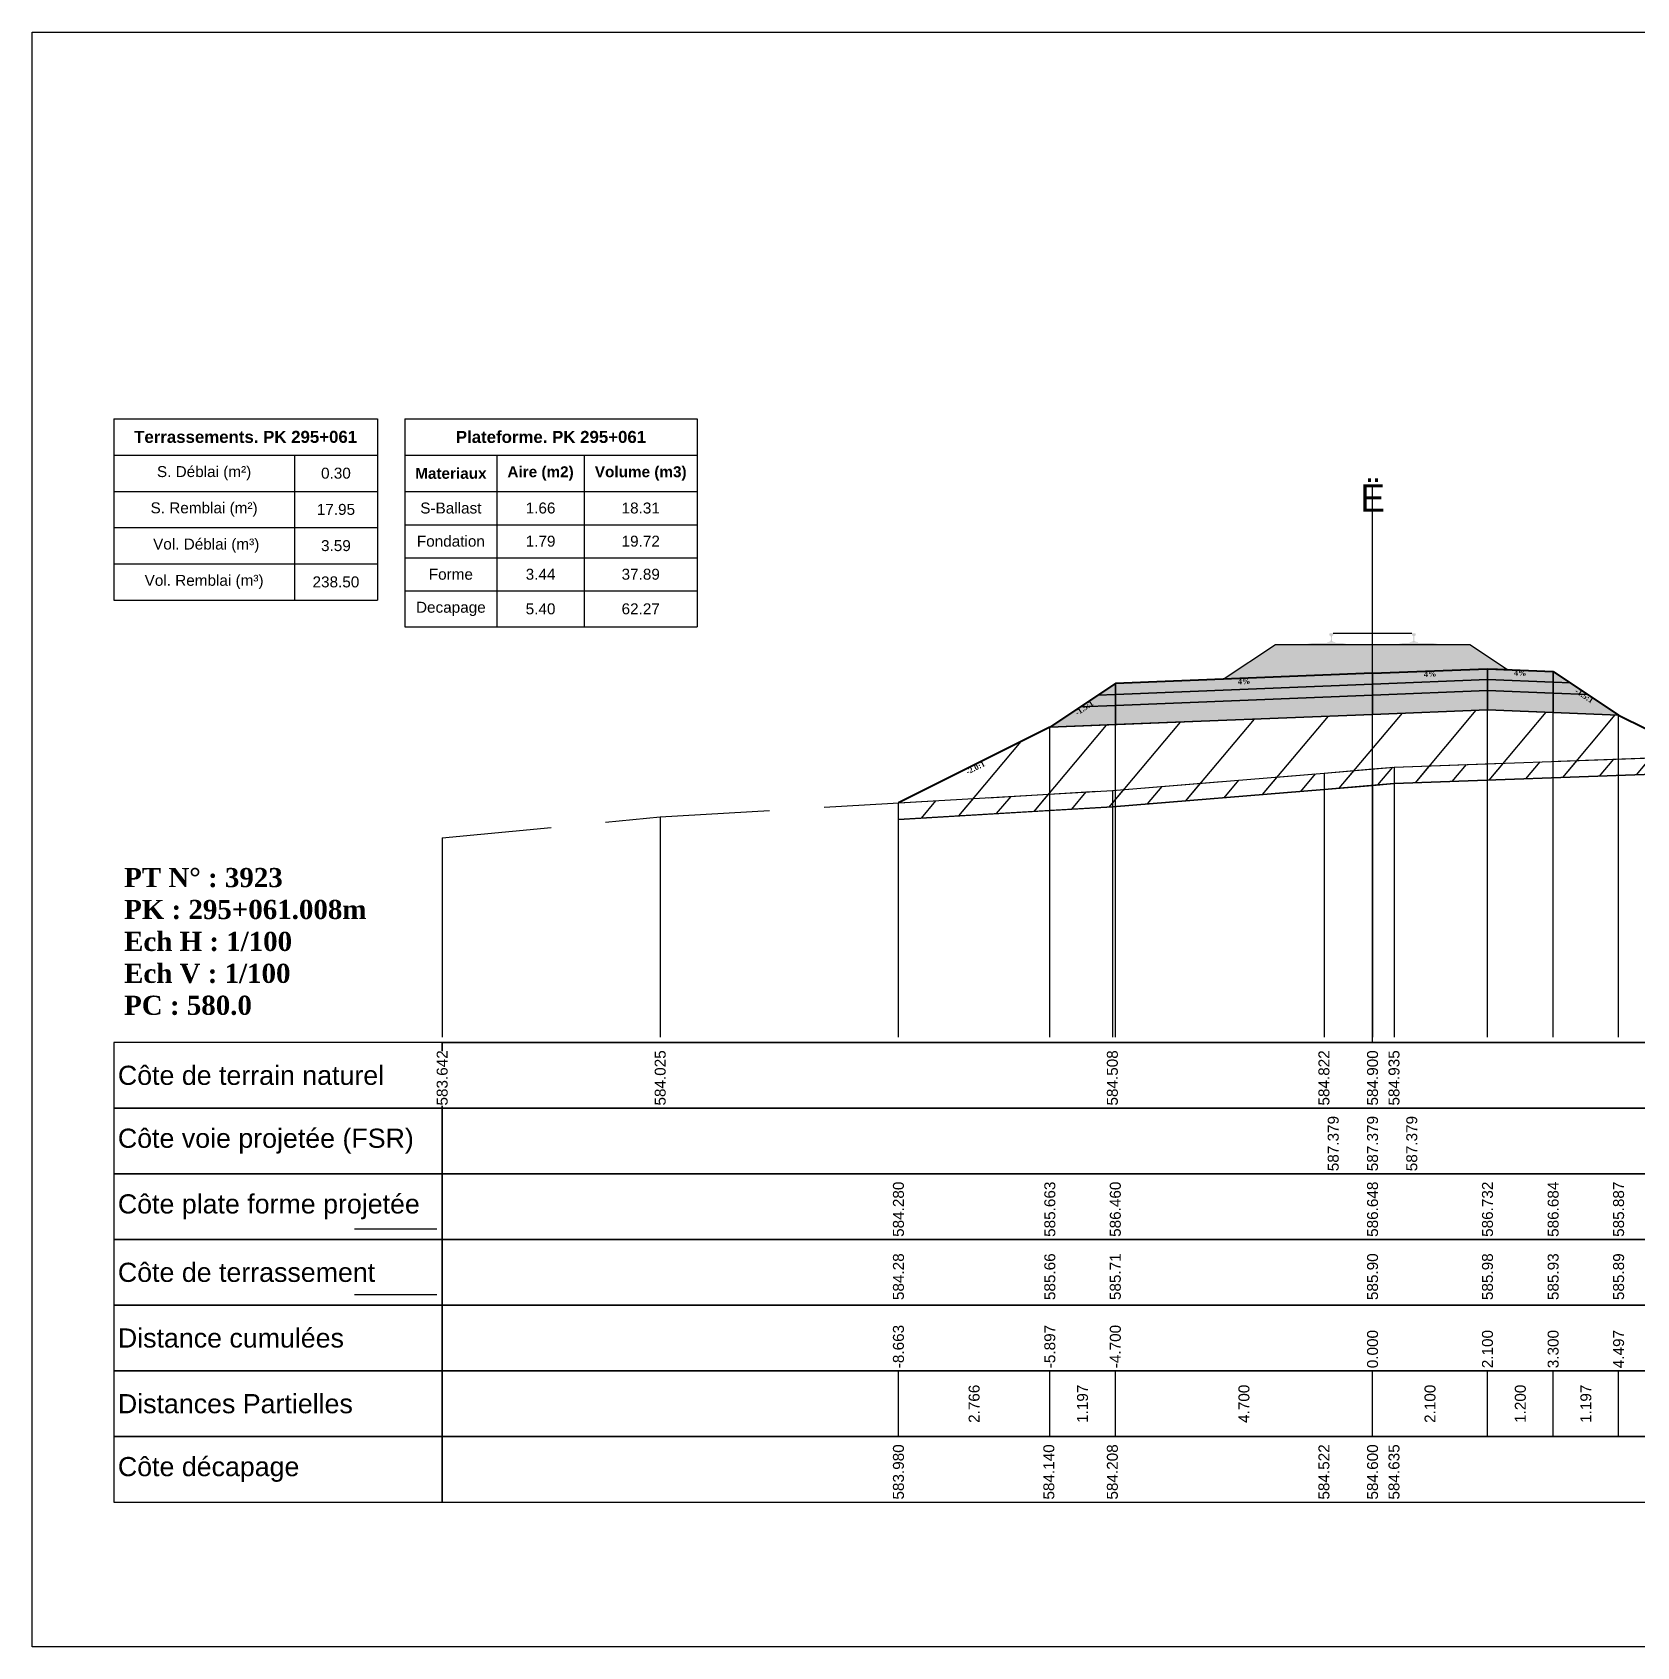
# Model space of a CAD drawing. Header units: millimetres. Extents: x 2762 to 3076, y 916 to 3305.
# Drawn here: x 2873.89 to 2903.21, y 1493.65 to 1523.15 of the extents above; entities that cross this region are included whole.
import ezdxf

# ---------------------------------------------------------------- set-up
doc = ezdxf.new("R2010")
doc.units = ezdxf.units.MM
doc.header["$LTSCALE"] = 2
doc.linetypes.add('CACHE', pattern=[9.525, 6.35, -3.175])
doc.linetypes.add('DASHED', pattern=[0.75, 0.5, -0.25])
for name, color, linetype in [('C-ANNO-TABL', 1, 'Continuous'), ('C-ANNO-TABL-TEXT', 150, 'Continuous'), ('C-ANNO-TABL-TITL', 150, 'Continuous'), ('C-ANNO-TABL-TTBL', 5, 'Continuous'), ('C-ROAD-CORR', 5, 'Continuous'), ('C-ROAD-SCTN', 7, 'Continuous')]:
    doc.layers.add(name, color=color, linetype=linetype)
doc.styles.add('ARIAL', font='arial.ttf')
doc.styles.add('C3D_Etiquette', font='romans.shx')
doc.styles.add('C3D_Profil_Travers', font='romans.shx')
doc.styles.get("Standard").update_dxf_attribs({"font": 'arial.ttf'})

msp = doc.modelspace()

# ---------------------------------------------------------------- hatches: boundary and pattern name
at = {"linetype": 'Continuous', "lineweight": -3}
h = msp.add_hatch(dxfattribs=at)
h.set_pattern_fill('GRAVEL', color=252, scale=0.009, style=0)
h.set_pattern_definition([(228.0128, (2895.811781, 1511.551586), (-1.8288, -2.0574), [0.030755, -3.0447435]), (184.96974, (2895.791207, 1511.528726), (2.743199999, 0.228600013), [0.0527764, -5.2248644]), (132.51045, (2895.738629, 1511.524154), (2.286, -2.5146), [0.0372133, -3.684125]), (267.2737, (2895.649475, 1511.467004), (0.2286, 4.572), [0.0480604, -4.7579794]), (292.83365, (2895.647189, 1511.418998), (-1.143, 2.7432), [0.047127, -4.6655827]), (357.2737, (2895.665477, 1511.375564), (-4.572, 0.2286), [0.0480604, -4.7579794]), (37.69424, (2895.713483, 1511.3732775), (-2.9718, -2.286), [0.0635574, -6.2921804]), (72.25533, (2895.763775, 1511.4121395), (1.6002, 5.0292), [0.0600048, -5.940473]), (121.42957, (2895.782063, 1511.46929), (-1.8288, 2.9718), [0.048223, -4.774099]), (175.23636, (2895.756917, 1511.510438), (2.5146, -0.2286), [0.055054, -2.697654]), (222.39744, (2895.702053, 1511.5150095), (-2.7432, -2.5146), [0.071197, -7.0485095]), (138.81407, (2895.87579, 1511.464718), (-1.6002, 1.3716), [0.0243004, -2.405751]), (171.46923, (2895.857501, 1511.48072), (2.9718, -0.4572), [0.0462314, -4.5769175]), (225, (2895.81178, 1511.48758), (-3e-17, -0.2286), [0.032329, -0.29096]), (203.1986, (2895.79578, 1511.51501), (1.143, 0.4572), [0.01741, -1.723556]), (291.8014, (2895.779777, 1511.50815), (-0.2286, 0.6858), [0.024621, -1.206428]), (30.9638, (2895.78892, 1511.48529), (0.6858, 0.4572), [0.039989, -1.292967]), (161.565, (2895.82321, 1511.505866), (0.4572, -0.2286), [0.028916, -0.693981]), (16.38954, (2895.647189, 1511.508152), (2.286, 0.6858), [0.040508, -4.0102944]), (70.34618, (2895.686051, 1511.519582), (-0.9144, -2.5146), [0.033984, -3.3643994]), (293.1986, (2895.82321, 1511.551586), (-0.4572, 1.143), [0.034819, -1.7061465]), (343.61046, (2895.836927, 1511.519582), (-2.286, 0.6858), [0.040508, -4.0102944]), (339.44395, (2895.64719, 1511.36642), (-1.143, 0.4572), [0.039063, -1.914096]), (294.77514, (2895.683765, 1511.352704), (-1.143, 2.5146), [0.0327305, -3.2403234]), (66.8014, (2895.825497, 1511.322986), (0.4572, 1.143), [0.034819, -1.7061465]), (17.35402, (2895.839213, 1511.35499), (-2.9718, -0.9144), [0.0383204, -3.793714]), (69.44395, (2895.713483, 1511.322986), (-0.4572, -1.143), [0.0195316, -1.933628]), (101.3099, (2895.81178, 1511.322986), (-0.2286, 0.9144), [0.011656, -1.1539795]), (165.9638, (2895.809495, 1511.334416), (0.6858, -0.2286), [0.047127, -0.895415]), (186.009, (2895.763775, 1511.345846), (2.286, 0.2286), [0.043674, -4.323723]), (303.69, (2895.78892, 1511.46472), (-0.2286, 0.4572), [0.032969, -0.79126]), (353.15723, (2895.807209, 1511.4372855), (3.8862, -0.4572), [0.05756, -5.698441]), (60.9454, (2895.86436, 1511.430428), (-0.9144, -1.6002), [0.023536, -2.330045]), (90, (2895.8758, 1511.451), (-0.2286, 0.2286), [0.013716, -0.214884]), (120.25644, (2895.759203, 1511.352704), (0.9144, -1.6002), [0.031758, -3.1440547]), (48.0128, (2895.743201, 1511.380136), (1.8288, 2.0574), [0.06151, -3.0139886]), (0, (2895.78435, 1511.42586), (0.2286, 0.2286), [0.059436, -0.169164]), (325.30485, (2895.843785, 1511.425856), (2.286, -1.6002), [0.036145, -3.5783385]), (254.0546, (2895.873503, 1511.40528), (-0.2286, -0.9144), [0.033285, -1.6309485]), (207.64598, (2895.864359, 1511.373278), (-4.3434, -2.286), [0.054193, -5.365122]), (175.42608, (2895.816353, 1511.3481315), (-2.9718, 0.2286), [0.0573327, -5.675926])])
h.paths.add_polyline_path([(2895.647, 1511.323), (2896.605, 1511.961), (2900.155, 1511.961), (2900.844, 1511.502), (2900.48, 1511.516)])
msp.add_hatch(color=254, dxfattribs=at).paths.add_polyline_path([(2897.162, 1511.78), (2897.162, 1511.965), (2897.277, 1511.986), (2897.625, 1511.986), (2897.625, 1511.991), (2897.551, 1511.991), (2897.551, 1512.001), (2897.552, 1512.002), (2897.554, 1512.003), (2897.555, 1512.003), (2897.575, 1512.005), (2897.578, 1512.005), (2897.581, 1512.007), (2897.609, 1512.017), (2897.612, 1512.018), (2897.613, 1512.019), (2897.614, 1512.021), (2897.615, 1512.025), (2897.616, 1512.032), (2897.617, 1512.041), (2897.618, 1512.052), (2897.618, 1512.075), (2897.617, 1512.091), (2897.617, 1512.098), (2897.616, 1512.104), (2897.615, 1512.108), (2897.615, 1512.11), (2897.614, 1512.114), (2897.613, 1512.115), (2897.612, 1512.117), (2897.611, 1512.118), (2897.61, 1512.119), (2897.594, 1512.124), (2897.592, 1512.126), (2897.591, 1512.127), (2897.59, 1512.128), (2897.59, 1512.131), (2897.59, 1512.149), (2897.591, 1512.153), (2897.592, 1512.156), (2897.594, 1512.158), (2897.596, 1512.16), (2897.599, 1512.161), (2897.6, 1512.161), (2897.604, 1512.162), (2897.608, 1512.163), (2897.611, 1512.163), (2897.615, 1512.163), (2897.62, 1512.163), (2897.623, 1512.163), (2897.626, 1512.163), (2897.63, 1512.163), (2897.633, 1512.163), (2897.637, 1512.163), (2897.642, 1512.163), (2897.645, 1512.163), (2897.649, 1512.162), (2897.653, 1512.161), (2897.654, 1512.161), (2897.656, 1512.16), (2897.659, 1512.158), (2897.661, 1512.156), (2897.662, 1512.153), (2897.662, 1512.149), (2897.662, 1512.131), (2897.662, 1512.128), (2897.662, 1512.127), (2897.661, 1512.126), (2897.659, 1512.124), (2897.643, 1512.119), (2897.642, 1512.118), (2897.64, 1512.117), (2897.639, 1512.115), (2897.639, 1512.114), (2897.638, 1512.11), (2897.637, 1512.108), (2897.637, 1512.104), (2897.636, 1512.098), (2897.635, 1512.091), (2897.635, 1512.075), (2897.635, 1512.052), (2897.636, 1512.041), (2897.637, 1512.032), (2897.638, 1512.025), (2897.639, 1512.021), (2897.64, 1512.019), (2897.641, 1512.018), (2897.643, 1512.017), (2897.672, 1512.007), (2897.675, 1512.005), (2897.678, 1512.005), (2897.698, 1512.003), (2897.699, 1512.003), (2897.7, 1512.002), (2897.701, 1512.001), (2897.701, 1511.991), (2897.627, 1511.991), (2897.627, 1511.986), (2897.831, 1511.986), (2897.963, 1511.955), (2898.797, 1511.955), (2898.928, 1511.986), (2899.132, 1511.986), (2899.132, 1511.991), (2899.058, 1511.991), (2899.058, 1512.001), (2899.059, 1512.002), (2899.061, 1512.003), (2899.062, 1512.003), (2899.082, 1512.005), (2899.085, 1512.005), (2899.088, 1512.007), (2899.116, 1512.017), (2899.119, 1512.018), (2899.12, 1512.019), (2899.121, 1512.021), (2899.122, 1512.025), (2899.123, 1512.032), (2899.124, 1512.041), (2899.125, 1512.052), (2899.125, 1512.075), (2899.124, 1512.091), (2899.124, 1512.098), (2899.123, 1512.104), (2899.122, 1512.108), (2899.122, 1512.11), (2899.121, 1512.114), (2899.12, 1512.115), (2899.119, 1512.117), (2899.118, 1512.118), (2899.117, 1512.119), (2899.101, 1512.124), (2899.099, 1512.126), (2899.098, 1512.127), (2899.097, 1512.128), (2899.097, 1512.131), (2899.097, 1512.149), (2899.098, 1512.153), (2899.099, 1512.156), (2899.101, 1512.158), (2899.103, 1512.16), (2899.106, 1512.161), (2899.107, 1512.161), (2899.111, 1512.162), (2899.115, 1512.163), (2899.118, 1512.163), (2899.122, 1512.163), (2899.127, 1512.163), (2899.13, 1512.163), (2899.133, 1512.163), (2899.137, 1512.163), (2899.14, 1512.163), (2899.144, 1512.163), (2899.149, 1512.163), (2899.152, 1512.163), (2899.156, 1512.162), (2899.16, 1512.161), (2899.161, 1512.161), (2899.163, 1512.16), (2899.166, 1512.158), (2899.168, 1512.156), (2899.169, 1512.153), (2899.169, 1512.149), (2899.169, 1512.131), (2899.169, 1512.128), (2899.169, 1512.127), (2899.168, 1512.126), (2899.166, 1512.124), (2899.15, 1512.119), (2899.149, 1512.118), (2899.147, 1512.117), (2899.146, 1512.115), (2899.146, 1512.114), (2899.145, 1512.11), (2899.144, 1512.108), (2899.144, 1512.104), (2899.143, 1512.098), (2899.142, 1512.091), (2899.142, 1512.075), (2899.142, 1512.052), (2899.143, 1512.041), (2899.144, 1512.032), (2899.145, 1512.025), (2899.146, 1512.021), (2899.147, 1512.019), (2899.148, 1512.018), (2899.15, 1512.017), (2899.179, 1512.007), (2899.182, 1512.005), (2899.185, 1512.005), (2899.205, 1512.003), (2899.206, 1512.003), (2899.207, 1512.002), (2899.208, 1512.001), (2899.208, 1511.991), (2899.134, 1511.991), (2899.134, 1511.986), (2899.482, 1511.986), (2899.597, 1511.965), (2899.597, 1511.78)])
h = msp.add_hatch(color=30, dxfattribs=at)
h.paths.add_polyline_path([(2901.68, 1511.068), (2901.68, 1511.268), (2901.999, 1511.256), (2902.318, 1511.043)])
h.paths.add_polyline_path([(2900.48, 1511.116), (2900.48, 1511.316), (2901.68, 1511.268), (2901.68, 1511.068)])
h.paths.add_polyline_path([(2898.38, 1511.032), (2898.38, 1511.232), (2900.48, 1511.316), (2900.48, 1511.116)])
h.paths.add_polyline_path([(2893.68, 1510.844), (2893.68, 1511.044), (2898.38, 1511.232), (2898.38, 1511.032)])
h.paths.add_polyline_path([(2893.041, 1510.819), (2893.36, 1511.032), (2893.68, 1511.044), (2893.68, 1510.844)])
h = msp.add_hatch(color=11, dxfattribs=at)
h.paths.add_polyline_path([(2901.68, 1511.268), (2901.68, 1511.468), (2901.999, 1511.256)])
h.paths.add_polyline_path([(2900.48, 1511.316), (2900.48, 1511.516), (2901.68, 1511.468), (2901.68, 1511.268)])
h.paths.add_polyline_path([(2898.38, 1511.232), (2898.38, 1511.432), (2900.48, 1511.516), (2900.48, 1511.316)])
h.paths.add_polyline_path([(2893.68, 1511.044), (2893.68, 1511.244), (2898.38, 1511.432), (2898.38, 1511.232)])
h.paths.add_polyline_path([(2893.36, 1511.032), (2893.68, 1511.244), (2893.68, 1511.044)])
h = msp.add_hatch(color=83, dxfattribs=at)
h.paths.add_polyline_path([(2901.68, 1510.718), (2901.68, 1511.068), (2902.318, 1511.043), (2902.876, 1510.67)])
h.paths.add_polyline_path([(2900.48, 1510.766), (2900.48, 1511.116), (2901.68, 1511.068), (2901.68, 1510.718)])
h.paths.add_polyline_path([(2898.38, 1510.682), (2898.38, 1511.032), (2900.48, 1511.116), (2900.48, 1510.766)])
h.paths.add_polyline_path([(2893.68, 1510.494), (2893.68, 1510.844), (2898.38, 1511.032), (2898.38, 1510.682)])
h.paths.add_polyline_path([(2892.483, 1510.446), (2893.041, 1510.819), (2893.68, 1510.844), (2893.68, 1510.494)])
h = msp.add_hatch(dxfattribs=at)
h.set_pattern_fill('_U', color=3, angle=50, style=0, pattern_type=0)
h.set_pattern_definition([(50, (2907.255, 1509.7428), (-0.766044, 0.64279), [])])
h.paths.add_polyline_path([(2907.255, 1509.743), (2907.374, 1509.862), (2907.674, 1509.874), (2907.722, 1510.065), (2907.722, 1509.765)])
h.paths.add_polyline_path([(2889.717, 1508.763), (2889.717, 1509.063), (2892.483, 1510.446), (2900.48, 1510.766), (2902.876, 1510.67), (2904.374, 1509.922), (2905.874, 1509.862), (2906.05, 1509.686), (2905.735, 1509.671), (2904.374, 1509.622), (2904.122, 1509.613), (2898.772, 1509.419), (2897.492, 1509.306), (2893.626, 1508.992)])
h = msp.add_hatch(dxfattribs=at)
h.set_pattern_fill('_U', color=150, scale=0.5, angle=50, style=0, pattern_type=0)
h.set_pattern_definition([(50, (2907.25496, 1509.74283), (-0.383022, 0.321394), [])])
h.paths.add_polyline_path([(2907.255, 1509.743), (2907.374, 1509.862), (2907.674, 1509.874), (2907.722, 1510.065), (2907.722, 1509.765)])
h.paths.add_polyline_path([(2904.374, 1509.922), (2905.735, 1509.971), (2907.722, 1510.065), (2907.674, 1509.874), (2907.374, 1509.862), (2907.255, 1509.743), (2906.05, 1509.686), (2905.874, 1509.862)])
h.paths.add_polyline_path([(2889.717, 1508.763), (2889.717, 1509.063), (2893.626, 1509.292), (2897.492, 1509.606), (2898.772, 1509.719), (2904.374, 1509.922), (2905.874, 1509.862), (2906.05, 1509.686), (2905.735, 1509.671), (2904.374, 1509.622), (2904.122, 1509.613), (2898.772, 1509.419), (2897.492, 1509.306), (2893.626, 1508.992)])

# ---------------------------------------------------------------- linework, layer by layer
at = {"color": 7, "linetype": 'Continuous', "lineweight": -3}
for p, q in [((2898.38, 1504.684), (2898.38, 1514.884)), ((2881.379, 1504.684), (2915.381, 1504.684)), ((2889.717, 1497.484), (2889.717, 1498.684)), ((2892.483, 1497.484), (2892.483, 1498.684)), ((2892.483, 1497.484), (2892.483, 1498.684)), ((2893.68, 1497.484), (2893.68, 1498.684)), ((2893.68, 1497.484), (2893.68, 1498.684)), ((2898.38, 1497.484), (2898.38, 1498.684)), ((2898.38, 1497.484), (2898.38, 1498.684)), ((2900.48, 1497.484), (2900.48, 1498.684)), ((2900.48, 1497.484), (2900.48, 1498.684)), ((2901.68, 1497.484), (2901.68, 1498.684)), ((2901.68, 1497.484), (2901.68, 1498.684)), ((2902.876, 1497.484), (2902.876, 1498.684)), ((2902.876, 1497.484), (2902.876, 1498.684))]:
    msp.add_line(p, q, dxfattribs=at)
at = {"color": 251, "linetype": 'Continuous', "lineweight": -3}
for p, q in [((2895.647, 1511.323), (2896.605, 1511.961)), ((2896.605, 1511.961), (2900.155, 1511.961)), ((2900.155, 1511.961), (2900.844, 1511.502)), ((2893.68, 1511.244), (2898.38, 1511.432)), ((2900.48, 1511.516), (2895.647, 1511.323)), ((2898.38, 1511.432), (2900.48, 1511.516)), ((2898.38, 1511.232), (2898.38, 1511.432)), ((2898.38, 1511.432), (2898.38, 1511.232)), ((2900.48, 1511.316), (2898.38, 1511.232)), ((2900.844, 1511.502), (2900.48, 1511.516)), ((2900.48, 1511.316), (2900.48, 1511.516)), ((2900.48, 1511.516), (2901.68, 1511.468)), ((2900.48, 1511.516), (2900.48, 1511.316)), ((2901.68, 1511.268), (2900.48, 1511.316)), ((2901.68, 1511.268), (2901.68, 1511.468)), ((2901.68, 1511.468), (2901.999, 1511.256)), ((2901.68, 1511.468), (2901.68, 1511.268)), ((2893.36, 1511.032), (2893.68, 1511.244)), ((2893.68, 1511.044), (2893.36, 1511.032)), ((2893.68, 1511.044), (2893.68, 1511.244)), ((2893.68, 1511.244), (2893.68, 1511.044)), ((2898.38, 1511.232), (2893.68, 1511.044)), ((2901.999, 1511.256), (2901.68, 1511.268))]:
    msp.add_line(p, q, dxfattribs=at)
at = {"color": 53, "linetype": 'Continuous', "lineweight": -3}
for p, q in [((2898.38, 1511.232), (2900.48, 1511.316)), ((2900.48, 1511.116), (2900.48, 1511.316)), ((2900.48, 1511.316), (2901.68, 1511.268)), ((2900.48, 1511.316), (2900.48, 1511.116)), ((2893.041, 1510.819), (2893.36, 1511.032)), ((2893.36, 1511.032), (2893.68, 1511.044)), ((2893.68, 1511.044), (2898.38, 1511.232)), ((2893.68, 1510.844), (2893.68, 1511.044)), ((2893.68, 1511.044), (2893.68, 1510.844)), ((2898.38, 1511.032), (2893.68, 1510.844)), ((2893.68, 1510.844), (2898.38, 1511.032)), ((2898.38, 1511.032), (2898.38, 1511.232)), ((2898.38, 1511.232), (2898.38, 1511.032)), ((2900.48, 1511.116), (2898.38, 1511.032)), ((2898.38, 1511.032), (2900.48, 1511.116)), ((2898.38, 1510.682), (2898.38, 1511.032)), ((2898.38, 1511.032), (2898.38, 1510.682)), ((2901.68, 1511.068), (2900.48, 1511.116)), ((2900.48, 1510.766), (2900.48, 1511.116)), ((2900.48, 1511.116), (2901.68, 1511.068)), ((2900.48, 1511.116), (2900.48, 1510.766)), ((2901.68, 1511.068), (2901.68, 1511.268)), ((2901.68, 1511.268), (2901.999, 1511.256)), ((2901.68, 1511.268), (2901.68, 1511.068)), ((2902.318, 1511.043), (2901.68, 1511.068)), ((2901.68, 1510.718), (2901.68, 1511.068)), ((2901.68, 1511.068), (2902.318, 1511.043)), ((2901.68, 1511.068), (2901.68, 1510.718)), ((2901.999, 1511.256), (2902.318, 1511.043)), ((2902.318, 1511.043), (2902.876, 1510.67)), ((2892.483, 1510.446), (2893.041, 1510.819)), ((2893.68, 1510.844), (2893.041, 1510.819)), ((2893.041, 1510.819), (2893.68, 1510.844)), ((2893.68, 1510.494), (2893.68, 1510.844)), ((2893.68, 1510.844), (2893.68, 1510.494)), ((2900.48, 1510.766), (2898.38, 1510.682)), ((2901.68, 1510.718), (2900.48, 1510.766)), ((2902.876, 1510.67), (2901.68, 1510.718)), ((2893.68, 1510.494), (2892.483, 1510.446)), ((2898.38, 1510.682), (2893.68, 1510.494))]:
    msp.add_line(p, q, dxfattribs=at)
at = {"color": 253, "linetype": 'Continuous', "lineweight": -3}
for p, q in [((2892.483, 1510.446), (2900.48, 1510.766)), ((2900.48, 1510.766), (2902.876, 1510.67)), ((2889.717, 1509.063), (2892.483, 1510.446)), ((2902.876, 1510.67), (2904.374, 1509.922)), ((2898.772, 1509.719), (2904.374, 1509.922)), ((2893.626, 1509.292), (2897.492, 1509.606)), ((2897.492, 1509.606), (2898.772, 1509.719)), ((2904.122, 1509.613), (2898.772, 1509.419)), ((2904.122, 1509.613), (2898.772, 1509.419)), ((2889.717, 1509.063), (2893.626, 1509.292)), ((2897.492, 1509.306), (2893.626, 1508.992)), ((2897.492, 1509.306), (2893.626, 1508.992)), ((2898.772, 1509.419), (2897.492, 1509.306)), ((2898.772, 1509.419), (2897.492, 1509.306)), ((2889.717, 1508.763), (2889.717, 1509.063)), ((2889.717, 1508.763), (2889.717, 1509.063)), ((2893.626, 1508.992), (2889.717, 1508.763)), ((2893.626, 1508.992), (2889.717, 1508.763))]:
    msp.add_line(p, q, dxfattribs=at)
at = {"color": 8, "linetype": 'CACHE', "lineweight": -3}
for p, q in [((2900.48, 1504.784), (2900.48, 1510.766)), ((2901.68, 1504.784), (2901.68, 1510.718)), ((2892.483, 1504.784), (2892.483, 1510.446)), ((2893.68, 1504.784), (2893.68, 1510.494)), ((2898.38, 1504.784), (2898.38, 1510.682)), ((2898.38, 1504.784), (2898.38, 1510.682)), ((2902.876, 1504.784), (2902.876, 1510.67)), ((2889.717, 1504.784), (2889.717, 1509.063))]:
    msp.add_line(p, q, dxfattribs=at)
at = {"color": 105, "linetype": 'DASHED', "lineweight": -3, "ltscale": 2}
for p, q in [((2898.772, 1509.719), (2905.735, 1509.971)), ((2893.626, 1509.292), (2897.492, 1509.606)), ((2897.492, 1509.606), (2898.38, 1509.684)), ((2898.38, 1509.684), (2898.772, 1509.719)), ((2885.364, 1508.809), (2893.626, 1509.292)), ((2881.38, 1508.425), (2885.364, 1508.809))]:
    msp.add_line(p, q, dxfattribs=at)
at = {"color": 98, "linetype": 'CACHE', "lineweight": -3}
for p, q in [((2897.492, 1509.606), (2897.492, 1504.784)), ((2898.38, 1509.684), (2898.38, 1504.784)), ((2898.772, 1509.719), (2898.772, 1504.784)), ((2893.626, 1509.292), (2893.626, 1504.784)), ((2885.364, 1508.809), (2885.364, 1504.784)), ((2881.38, 1508.425), (2881.38, 1504.784))]:
    msp.add_line(p, q, dxfattribs=at)
at = {"color": 6, "linetype": 'Continuous', "lineweight": -3}
for p, q in [((2898.772, 1509.419), (2904.122, 1509.613)), ((2893.626, 1508.992), (2897.492, 1509.306)), ((2897.492, 1509.306), (2898.38, 1509.384)), ((2898.38, 1509.384), (2898.772, 1509.419)), ((2892.465, 1508.924), (2893.626, 1508.992)), ((2889.717, 1508.763), (2892.465, 1508.924))]:
    msp.add_line(p, q, dxfattribs=at)
at = {"color": 154, "linetype": 'Continuous', "lineweight": -3}
msp.add_line((2879.779, 1501.284), (2881.279, 1501.284), dxfattribs=at)
at = {"color": 1, "linetype": 'Continuous', "lineweight": -3}
msp.add_line((2879.779, 1500.084), (2881.279, 1500.084), dxfattribs=at)
at = {"color": 7, "linetype": 'Continuous', "lineweight": -3}
for points in [[(2881.379, 1503.484), (2881.379, 1504.684), (2875.379, 1504.684), (2875.379, 1503.484)], [(2881.379, 1503.484), (2915.381, 1503.484), (2915.381, 1504.684), (2881.379, 1504.684)], [(2881.379, 1502.284), (2881.379, 1503.484), (2875.379, 1503.484), (2875.379, 1502.284)], [(2881.379, 1502.284), (2915.381, 1502.284), (2915.381, 1503.484), (2881.379, 1503.484)], [(2881.379, 1501.084), (2881.379, 1502.284), (2875.379, 1502.284), (2875.379, 1501.084)], [(2881.379, 1501.084), (2915.381, 1501.084), (2915.381, 1502.284), (2881.379, 1502.284)], [(2881.379, 1499.884), (2881.379, 1501.084), (2875.379, 1501.084), (2875.379, 1499.884)], [(2881.379, 1499.884), (2915.381, 1499.884), (2915.381, 1501.084), (2881.379, 1501.084)], [(2881.379, 1498.684), (2881.379, 1499.884), (2875.379, 1499.884), (2875.379, 1498.684)], [(2881.379, 1498.684), (2915.381, 1498.684), (2915.381, 1499.884), (2881.379, 1499.884)], [(2881.379, 1497.484), (2881.379, 1498.684), (2875.379, 1498.684), (2875.379, 1497.484)], [(2881.379, 1497.484), (2915.381, 1497.484), (2915.381, 1498.684), (2881.379, 1498.684)], [(2881.379, 1496.284), (2881.379, 1497.484), (2875.379, 1497.484), (2875.379, 1496.284)], [(2881.379, 1496.284), (2915.381, 1496.284), (2915.381, 1497.484), (2881.379, 1497.484)]]:
    msp.add_3dface(points, dxfattribs=at)
at = {"layer": 'C-ANNO-TABL', "color": 7, "linetype": 'Continuous', "lineweight": -3}
for p, q in [((2875.379, 1515.419), (2878.679, 1515.419)), ((2878.679, 1515.419), (2880.197, 1515.419)), ((2878.679, 1515.419), (2878.679, 1514.757)), ((2880.697, 1515.416), (2882.379, 1515.416)), ((2882.379, 1515.416), (2883.976, 1515.416)), ((2882.379, 1515.416), (2882.379, 1514.754)), ((2883.976, 1515.416), (2886.038, 1515.416)), ((2883.976, 1515.416), (2883.976, 1514.754)), ((2875.379, 1514.757), (2878.679, 1514.757)), ((2878.679, 1514.757), (2880.197, 1514.757)), ((2878.679, 1514.757), (2878.679, 1514.095)), ((2880.697, 1514.754), (2882.379, 1514.754)), ((2882.379, 1514.754), (2883.976, 1514.754)), ((2882.379, 1514.754), (2882.379, 1514.147)), ((2883.976, 1514.754), (2886.038, 1514.754)), ((2883.976, 1514.754), (2883.976, 1514.147)), ((2875.379, 1514.095), (2878.679, 1514.095)), ((2878.679, 1514.095), (2880.197, 1514.095)), ((2878.679, 1514.095), (2878.679, 1513.432)), ((2880.697, 1514.147), (2882.379, 1514.147)), ((2882.379, 1514.147), (2883.976, 1514.147)), ((2882.379, 1514.147), (2882.379, 1513.543)), ((2883.976, 1514.147), (2886.038, 1514.147)), ((2883.976, 1514.147), (2883.976, 1513.543)), ((2875.379, 1513.432), (2878.679, 1513.432)), ((2878.679, 1513.432), (2880.197, 1513.432)), ((2878.679, 1513.432), (2878.679, 1512.77)), ((2880.697, 1513.543), (2882.379, 1513.543)), ((2882.379, 1513.543), (2883.976, 1513.543)), ((2882.379, 1513.543), (2882.379, 1512.939)), ((2883.976, 1513.543), (2886.038, 1513.543)), ((2883.976, 1513.543), (2883.976, 1512.939)), ((2880.697, 1512.939), (2882.379, 1512.939)), ((2882.379, 1512.939), (2883.976, 1512.939)), ((2882.379, 1512.939), (2882.379, 1512.28)), ((2883.976, 1512.939), (2886.038, 1512.939)), ((2883.976, 1512.939), (2883.976, 1512.28))]:
    msp.add_line(p, q, dxfattribs=at)
at = {"layer": 'C-ANNO-TABL-TTBL', "color": 7, "linetype": 'Continuous', "lineweight": -3}
for p, q in [((2875.379, 1516.084), (2880.197, 1516.084)), ((2875.379, 1516.084), (2875.379, 1515.419)), ((2880.197, 1516.084), (2880.197, 1515.419)), ((2880.697, 1516.084), (2886.038, 1516.084)), ((2880.697, 1516.084), (2880.697, 1515.416)), ((2886.038, 1516.084), (2886.038, 1515.416)), ((2875.379, 1515.419), (2875.379, 1514.757)), ((2880.197, 1515.419), (2880.197, 1514.757)), ((2880.697, 1515.416), (2880.697, 1514.754)), ((2886.038, 1515.416), (2886.038, 1514.754)), ((2875.379, 1514.757), (2875.379, 1514.095)), ((2880.197, 1514.757), (2880.197, 1514.095)), ((2880.697, 1514.754), (2880.697, 1514.147)), ((2886.038, 1514.754), (2886.038, 1514.147)), ((2875.379, 1514.095), (2875.379, 1513.432)), ((2880.197, 1514.095), (2880.197, 1513.432)), ((2880.697, 1514.147), (2880.697, 1513.543)), ((2886.038, 1514.147), (2886.038, 1513.543)), ((2875.379, 1513.432), (2875.379, 1512.77)), ((2880.197, 1513.432), (2880.197, 1512.77)), ((2880.697, 1513.543), (2880.697, 1512.939)), ((2886.038, 1513.543), (2886.038, 1512.939)), ((2875.379, 1512.77), (2878.679, 1512.77)), ((2878.679, 1512.77), (2880.197, 1512.77)), ((2880.697, 1512.939), (2880.697, 1512.28)), ((2886.038, 1512.939), (2886.038, 1512.28)), ((2880.697, 1512.28), (2882.379, 1512.28)), ((2882.379, 1512.28), (2883.976, 1512.28)), ((2883.976, 1512.28), (2886.038, 1512.28))]:
    msp.add_line(p, q, dxfattribs=at)
at = {"layer": 'C-ROAD-CORR', "color": 1, "linetype": 'Continuous', "lineweight": 40}
for p, q in [((2898.38, 1511.432), (2893.68, 1511.244)), ((2898.38, 1511.432), (2900.48, 1511.516)), ((2900.48, 1511.516), (2901.68, 1511.468)), ((2901.68, 1511.468), (2902.876, 1510.67)), ((2893.68, 1511.244), (2892.483, 1510.446)), ((2892.483, 1510.446), (2889.717, 1509.063)), ((2902.876, 1510.67), (2904.374, 1509.922))]:
    msp.add_line(p, q, dxfattribs=at)
at = {"layer": 'C-ROAD-CORR', "color": 102, "linetype": 'Continuous', "lineweight": -3, "ltscale": 0.5}
for p, q in [((2898.38, 1510.682), (2900.48, 1510.766)), ((2900.48, 1510.766), (2901.68, 1510.718)), ((2901.68, 1510.718), (2902.876, 1510.67)), ((2893.68, 1510.494), (2892.483, 1510.446)), ((2898.38, 1510.682), (2893.68, 1510.494))]:
    msp.add_line(p, q, dxfattribs=at)
at = {"layer": 'C-ROAD-SCTN', "color": 140, "linetype": 'Continuous', "lineweight": -3}
for p, q in [((2895.647, 1511.323), (2896.605, 1511.961)), ((2896.605, 1511.961), (2896.648, 1511.961)), ((2896.648, 1511.961), (2898.38, 1511.961)), ((2898.38, 1511.961), (2900.111, 1511.961)), ((2900.111, 1511.961), (2900.155, 1511.961)), ((2900.155, 1511.961), (2900.844, 1511.502))]:
    msp.add_line(p, q, dxfattribs=at)
at = {"layer": 'C-ROAD-SCTN', "color": 154, "linetype": 'Continuous', "lineweight": -3}
for p, q in [((2897.662, 1512.163), (2898.38, 1512.163)), ((2898.38, 1512.163), (2899.097, 1512.163)), ((2893.68, 1511.244), (2898.38, 1511.432)), ((2898.38, 1511.432), (2900.48, 1511.516)), ((2900.48, 1511.516), (2901.68, 1511.468)), ((2901.68, 1511.468), (2902.876, 1510.67)), ((2892.483, 1510.446), (2893.68, 1511.244)), ((2889.717, 1509.063), (2892.483, 1510.446)), ((2902.876, 1510.67), (2904.374, 1509.922))]:
    msp.add_line(p, q, dxfattribs=at)
at = {"layer": 'C-ROAD-SCTN', "color": 1, "linetype": 'Continuous', "lineweight": -3}
for p, q in [((2898.38, 1510.682), (2900.48, 1510.766)), ((2900.48, 1510.766), (2901.68, 1510.718)), ((2901.68, 1510.718), (2902.876, 1510.67)), ((2889.717, 1509.063), (2892.483, 1510.446)), ((2892.483, 1510.446), (2893.68, 1510.494)), ((2893.68, 1510.494), (2898.38, 1510.682)), ((2902.876, 1510.67), (2904.374, 1509.922))]:
    msp.add_line(p, q, dxfattribs=at)

# ---------------------------------------------------------------- texts
at = {"color": 7, "linetype": 'Continuous', "lineweight": -3}
for s, insert, char_height, attachment_point, style in [('{\\fWingdings|b0|i0|c2|p0;Ë}', (2898.38, 1514.384), 0.5, 8, 'C3D_Profil_Travers'), ('{\\fTimes New Roman|b1|i0|c0|p18;PT N° : 3923\\PPK : 295+061.008m\\PEch H : 1/100\\PEch V : 1/100\\PPC : 580.0}', (2875.568, 1505.184), 0.35, 7, 'C3D_Profil_Travers'), ('{\\fArial|b0|i0|c0|p34;Côte de terrain naturel}', (2875.454, 1504.084), 0.35, 4, 'C3D_Etiquette'), ('{\\fArial|b0|i0|c0|p34;Côte plate forme projetée}', (2875.454, 1501.684), 0.35, 4, 'C3D_Etiquette'), ('{\\fArial|b0|i0|c0|p34;Côte de terrassement}', (2875.454, 1500.484), 0.35, 4, 'C3D_Etiquette'), ('{\\fArial|b0|i0|c0|p34;Distance cumulées}', (2875.454, 1499.284), 0.35, 4, 'C3D_Etiquette'), ('{\\fArial|b0|i0|c0|p34;Distances Partielles}', (2875.454, 1498.084), 0.35, 4, 'C3D_Etiquette'), ('{\\fArial|b0|i0|c0|p34;Côte décapage}', (2875.454, 1496.884), 0.35, 4, 'C3D_Etiquette')]:
    msp.add_mtext(s, dxfattribs=dict(at, insert=insert, char_height=char_height, attachment_point=attachment_point, style=style))
at = {"color": 7, "linetype": 'Continuous', "lineweight": -3, "char_height": 0.1, "attachment_point": 2, "style": 'C3D_Etiquette'}
for s, insert, width, rotation in [('{\\fTimes New Roman|b1|i0|c0|p18;4%}', (2896.03, 1511.334), 0.42071, 2.2906), ('{\\fTimes New Roman|b1|i0|c0|p18;4%}', (2899.43, 1511.47), 0.37094, 2.2906), ('{\\fTimes New Roman|b1|i0|c0|p18;4%}', (2901.079, 1511.488), 0.42071, 357.7094), ('{\\fTimes New Roman|b1|i0|c0|p18;-1.5:1}', (2902.276, 1511.066), 0.34598, 326.3099), ('{\\fTimes New Roman|b1|i0|c0|p18;-1.5:1}', (2893.083, 1510.842), 0.34598, 33.6901), ('{\\fTimes New Roman|b1|i0|c0|p18;-2.0:1}', (2891.102, 1509.751), 0.34598, 26.5651)]:
    msp.add_mtext(s, dxfattribs=dict(at, insert=insert, width=width, rotation=rotation))
at = {"color": 7, "linetype": 'Continuous', "lineweight": -3, "insert": (2875.454, 1502.884), "char_height": 0.35, "attachment_point": 4}
msp.add_mtext('{\\fArial|b0|i0|c0|p34;Côte voie projetée (FSR)}', dxfattribs=at)
at = {"color": 7, "linetype": 'Continuous', "lineweight": -3, "char_height": 0.2, "rotation": 90, "style": 'C3D_Profil_Travers'}
for s, insert, attachment_point in [('{\\fArial|b0|i0|c0|p34;584.28}', (2889.717, 1499.979), 4), ('{\\fArial|b0|i0|c0|p34;585.66}', (2892.483, 1499.979), 4), ('{\\fArial|b0|i0|c0|p34;585.71}', (2893.68, 1499.979), 4), ('{\\fArial|b0|i0|c0|p34;585.90}', (2898.38, 1499.979), 4), ('{\\fArial|b0|i0|c0|p34;585.98}', (2900.48, 1499.979), 4), ('{\\fArial|b0|i0|c0|p34;585.93}', (2901.68, 1499.979), 4), ('{\\fArial|b0|i0|c0|p34;585.89}', (2902.876, 1499.979), 4), ('{\\fArial|b0|i0|c0|p34;2.766}', (2891.1, 1498.084), 5), ('{\\fArial|b0|i0|c0|p34;1.197}', (2893.081, 1498.084), 5), ('{\\fArial|b0|i0|c0|p34;4.700}', (2896.03, 1498.084), 5), ('{\\fArial|b0|i0|c0|p34;2.100}', (2899.43, 1498.084), 5), ('{\\fArial|b0|i0|c0|p34;1.200}', (2901.08, 1498.084), 5), ('{\\fArial|b0|i0|c0|p34;1.197}', (2902.278, 1498.084), 5)]:
    msp.add_mtext(s, dxfattribs=dict(at, insert=insert, attachment_point=attachment_point))
at = {"layer": 'C-ANNO-TABL-TEXT', "color": 7, "linetype": 'Continuous', "lineweight": -3, "char_height": 0.2, "attachment_point": 5, "style": 'ARIAL'}
for s, insert in [('{\\fArial|b0|i0|c0|p34;\\C7;0.30}', (2879.438, 1515.088)), ('{\\fArial|b0|i0|c0|p34;\\C7;17.95}', (2879.438, 1514.426)), ('{\\fArial|b0|i0|c0|p34;\\C7;S-Ballast}', (2881.538, 1514.451)), ('{\\fArial|b0|i0|c0|p34;\\C7;1.66}', (2883.177, 1514.451)), ('{\\C18;\\c0;18.31}', (2885.007, 1514.451)), ('{\\fArial|b0|i0|c0|p34;\\C7;Fondation}', (2881.538, 1513.845)), ('{\\fArial|b0|i0|c0|p34;\\C7;1.79}', (2883.177, 1513.845)), ('{\\C18;\\c0;19.72}', (2885.007, 1513.845)), ('{\\fArial|b0|i0|c0|p34;\\C7;3.59}', (2879.438, 1513.764)), ('{\\fArial|b0|i0|c0|p34;\\C7;238.50}', (2879.438, 1513.101)), ('{\\fArial|b0|i0|c0|p34;\\C7;Forme}', (2881.538, 1513.241)), ('{\\fArial|b0|i0|c0|p34;\\C7;3.44}', (2883.177, 1513.241)), ('{\\C18;\\c0;37.89}', (2885.007, 1513.241)), ('{\\fArial|b0|i0|c0|p34;\\C7;Decapage}', (2881.538, 1512.609)), ('{\\fArial|b0|i0|c0|p34;\\C7;5.40}', (2883.177, 1512.609)), ('{\\C18;\\c0;62.27}', (2885.007, 1512.609))]:
    msp.add_mtext(s, dxfattribs=dict(at, insert=insert))
at = {"layer": 'C-ANNO-TABL-TITL', "color": 7, "linetype": 'Continuous', "lineweight": -3, "attachment_point": 5, "style": 'ARIAL'}
for s, insert, char_height in [('{\\fArial|b1|i0|c0|p34;\\C7;Terrassements. PK 295+061}', (2877.788, 1515.751), 0.22), ('{\\fArial|b1|i0|c0|p34;\\C18;\\c0;Plateforme. PK 295+061}', (2883.367, 1515.75), 0.22), ('{\\fArial|b0|i0|c0|p34;\\C7;S. Déblai (m²) }', (2877.029, 1515.088), 0.2), ('{\\fArial|b1|i0|c0|p34;\\C7;Materiaux   }', (2881.538, 1515.085), 0.2), ('{\\fArial|b1|i0|c0|p34;\\C7;Aire (m2)}', (2883.177, 1515.085), 0.2), ('{\\fArial|b1|i0|c0|p34;\\C7;Volume (m3)}', (2885.007, 1515.085), 0.2), ('{\\fArial|b0|i0|c0|p34;\\C7;S. Remblai (m²) }', (2877.029, 1514.426), 0.2), ('{\\fArial|b0|i0|c0|p34;\\C7; Vol. Déblai (m³) }', (2877.029, 1513.764), 0.2), ('{\\fArial|b0|i0|c0|p34;\\C7;Vol. Remblai (m³)}', (2877.029, 1513.101), 0.2)]:
    msp.add_mtext(s, dxfattribs=dict(at, insert=insert, char_height=char_height))

# ---------------------------------------------------------------- next in the draw order: texts
at = {"color": 7, "linetype": 'Continuous', "lineweight": -3, "char_height": 0.2, "attachment_point": 4, "rotation": 90, "style": 'C3D_Profil_Travers', "bg_fill": 3, "box_fill_scale": 1.000375, "bg_fill_color": 256, "bg_fill_true_color": 13158600, "bg_fill_transparency": 0}
for s, insert, width in [('{\\fArial|b0|i0|c0|p34;583.642}', (2881.38, 1503.534), 0.99347), ('{\\fArial|b0|i0|c0|p34;584.025}', (2885.364, 1503.534), 0.99705), ('{\\fArial|b0|i0|c0|p34;584.508}', (2893.626, 1503.534), 0.99595), ('{\\fArial|b0|i0|c0|p34;584.822}', (2897.492, 1503.534), 0.99347), ('{\\fArial|b0|i0|c0|p34;584.900}', (2898.38, 1503.534), 0.99484), ('{\\fArial|b0|i0|c0|p34;584.935}', (2898.772, 1503.534), 0.99705), ('{\\fArial|b0|i0|c0|p34;587.379}', (2897.662, 1502.334), 0.99595), ('{\\fArial|b0|i0|c0|p34;587.379}', (2898.38, 1502.334), 0.99595), ('{\\fArial|b0|i0|c0|p34;587.379}', (2899.097, 1502.334), 0.99595), ('{\\fArial|b0|i0|c0|p34;584.280}', (2889.717, 1501.134), 0.99484), ('{\\fArial|b0|i0|c0|p34;585.663}', (2892.483, 1501.134), 0.99553), ('{\\fArial|b0|i0|c0|p34;586.460}', (2893.68, 1501.134), 0.99484), ('{\\fArial|b0|i0|c0|p34;586.648}', (2898.38, 1501.134), 0.99595), ('{\\fArial|b0|i0|c0|p34;586.732}', (2900.48, 1501.134), 0.99347), ('{\\fArial|b0|i0|c0|p34;586.684}', (2901.68, 1501.134), 0.99471), ('{\\fArial|b0|i0|c0|p34;585.887}', (2902.876, 1501.134), 0.99553), ('{\\fArial|b0|i0|c0|p34;\\C256;-8.663}', (2889.717, 1498.734), 0.77838), ('{\\fArial|b0|i0|c0|p34;\\C256;-5.897}', (2892.483, 1498.734), 0.77838), ('{\\fArial|b0|i0|c0|p34;\\C256;-4.700}', (2893.68, 1498.734), 0.77769), ('{\\fArial|b0|i0|c0|p34;\\C256;0.000}', (2898.38, 1498.734), 0.68096), ('{\\fArial|b0|i0|c0|p34;\\C256;2.100}', (2900.48, 1498.734), 0.6844), ('{\\fArial|b0|i0|c0|p34;\\C256;3.300}', (2901.68, 1498.734), 0.68082), ('{\\fArial|b0|i0|c0|p34;\\C256;4.497}', (2902.876, 1498.734), 0.68978), ('{\\fArial|b0|i0|c0|p34;583.980}', (2889.717, 1496.334), 0.99484), ('{\\fArial|b0|i0|c0|p34;584.140}', (2892.465, 1496.334), 0.99484), ('{\\fArial|b0|i0|c0|p34;584.208}', (2893.626, 1496.334), 0.99595), ('{\\fArial|b0|i0|c0|p34;584.522}', (2897.492, 1496.334), 0.99347), ('{\\fArial|b0|i0|c0|p34;584.600}', (2898.38, 1496.334), 0.99484), ('{\\fArial|b0|i0|c0|p34;584.635}', (2898.772, 1496.334), 0.99705)]:
    msp.add_mtext(s, dxfattribs=dict(at, insert=insert, width=width))

# ---------------------------------------------------------------- next in the draw order: linework, layer by layer
msp.add_lwpolyline([(2873.89, 1523.145), (2922.89, 1523.145), (2922.89, 1493.645), (2873.89, 1493.645)], close=True)

doc.saveas('drawing.dxf')
